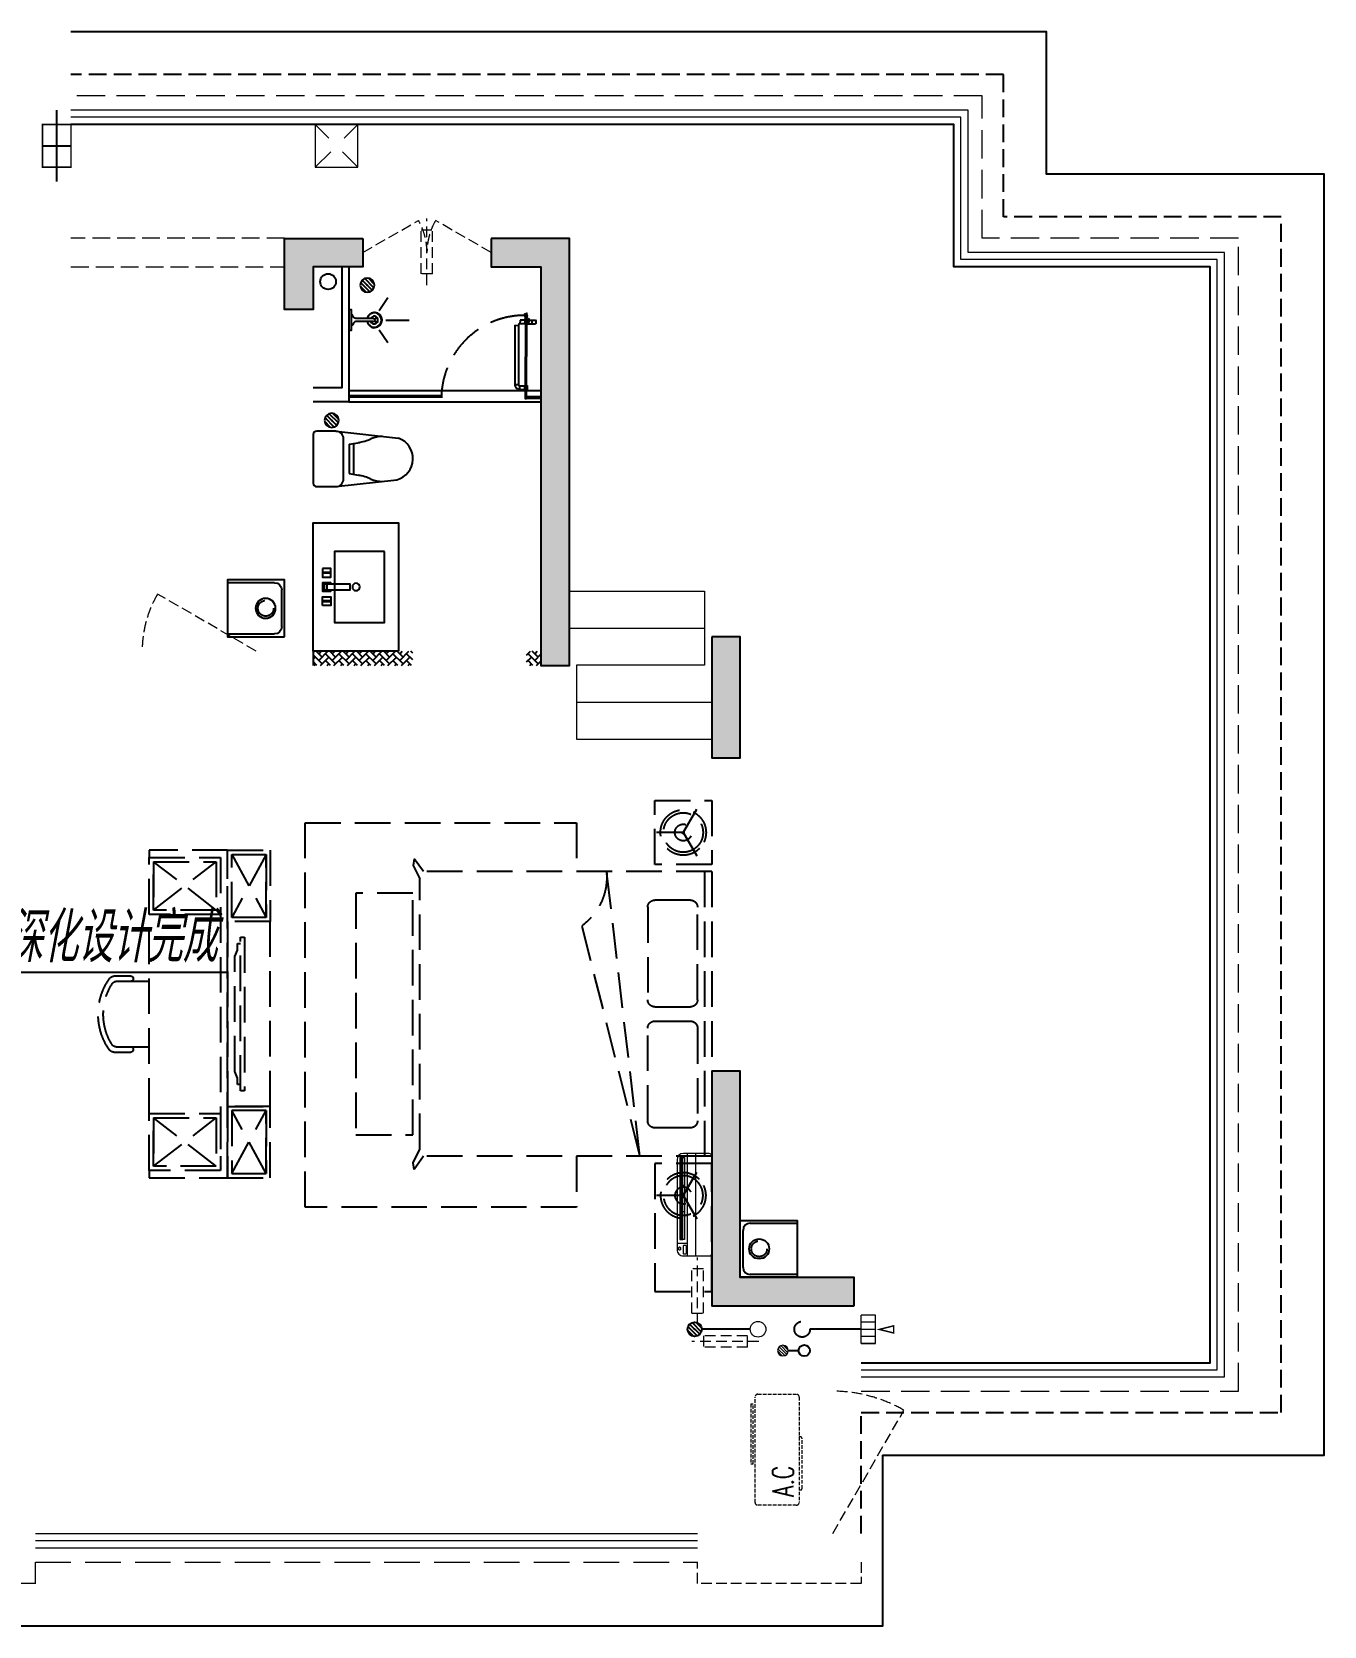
# Model space of a CAD drawing. Extents: x 2803505 to 5851001, y -1372902 to 24339.
# Drawn here: x 3686339 to 3695414, y -975986 to -964786 of the extents above; entities that cross this region are included whole.
import ezdxf

# ---------------------------------------------------------------- set-up
doc = ezdxf.new("R2010")
doc.units = 0
doc.header["$LTSCALE"] = 1000
doc.header["$MEASUREMENT"] = 0
for name, pattern in [('#P_--_20B1_001_t3$0$DASH', [0.35, 0.25, -0.1]), ('__DASH', [0.35, 0.25, -0.1]), ('A户型$0$DASH', [0.35, 0.25, -0.1]), ('DASH', [0.35, 0.25, -0.1]), ('HIDDEN', [0.375, 0.25, -0.125])]:
    doc.linetypes.add(name, pattern=pattern)
doc.layers.get('0').update_dxf_attribs({"linetype": 'CONTINUOUS'})
for name, color, linetype in [('!!电气', 1, 'CONTINUOUS'), ('5fur', 175, 'CONTINUOUS'), ('COLU', 7, 'CONTINUOUS'), ('DIM-照明', 7, 'CONTINUOUS'), ('IP-bath&kitchen-JOHNSON', 4, 'CONTINUOUS'), ('LVTRY', 252, 'CONTINUOUS'), ('P-bath&kitchen-JOHNSON', 4, 'CONTINUOUS'), ('ROOF', 183, 'CONTINUOUS'), ('S-砼墙填充', 251, 'CONTINUOUS'), ('VPIPE-中水', 122, 'CONTINUOUS'), ('VPIPE-凝结', 150, 'CONTINUOUS'), ('VPIPE-雨水', 4, 'DASH'), ('WIRE-照明', 2, 'CONTINUOUS'), ('保温', 6, 'CONTINUOUS'), ('机电标识类', 1, 'CONTINUOUS'), ('污水', 3, 'CONTINUOUS'), ('看线', 185, 'CONTINUOUS'), ('管', 193, 'CONTINUOUS')]:
    doc.layers.add(name, color=color, linetype=linetype)
for name, color, linetype, lineweight in [('EQUIP_地漏', 7, 'CONTINUOUS', 18), ('STAIR', 252, 'CONTINUOUS', 20), ('VPIPE-废水', 31, 'TG_F', 18), ('WINDOW', 146, 'CONTINUOUS', 20), ('平面-分水线', 189, 'CONTINUOUS', 15), ('平面-栏杆', 56, 'CONTINUOUS', 15), ('平面-看线', 252, 'CONTINUOUS', 15), ('平面-空调室内机', 176, 'CONTINUOUS', 9), ('平面-空调预留孔', 252, 'CONTINUOUS', 15)]:
    doc.layers.add(name, color=color, linetype=linetype, lineweight=lineweight)
doc.styles.add('_TCH_DIM', font='SIMPLEX', dxfattribs={"bigfont": 'GBCBIG'})
doc.styles.add('HZTXT', font='gbeitc.shx', dxfattribs={"width": 0.8, "height": 400, "bigfont": 'hztxt.shx'})
doc.styles.add('TG_LINETYPE', font='SIMPLEX', dxfattribs={"width": 0.8, "height": 3, "bigfont": 'HZTXT'})
doc.linetypes.add('TG_F', pattern='A,2,-0.3,["F",TG_LINETYPE,S=0.1,R=0,X=-0.23,Y=-0.15],0', length=2.3)
pattern_1 = [(45, (0, 0), (0, 47.4157523), [100.584, -33.528]), (135, (23.708, 23.708), (3e-15, 47.4157523), [100.584, -33.528])]
pattern_2 = [(90, (0, 0), (-16.49778, 1e-15), [9.525, -19.05]), (210, (0, 0), (8.24889, -14.2874966), [9.525, -19.05]), (150, (6e-16, 9.525), (-8.24889, -14.2874966), [9.525, -19.05])]

# ---------------------------------------------------------------- blocks, each defined once
blk = doc.blocks.new('dfgdfgsf')
at = {"layer": '5fur', "color": 252, "linetype": 'A户型$0$DASH'}
for p, q in [((2079792, -1251962), (2079392, -1251962)), ((2079392, -1251962), (2079392, -1252412)), ((2079597, -1252196), (2079497, -1252024)), ((2079522, -1252067), (2079497, -1252024)), ((2079792, -1252412), (2079792, -1251962)), ((2079597, -1252178), (2079497, -1252351)), ((2079581, -1252187), (2079781, -1252187)), ((2079730, -1252187), (2079781, -1252187)), ((2079522, -1252307), (2079497, -1252351)), ((2081416, -1252462), (2081482, -1252371)), ((2081416, -1252462), (2081482, -1252371)), ((2081482, -1252371), (2081489, -1252418)), ((2081482, -1252371), (2081489, -1252418)), ((2082792, -1252312), (2083342, -1252312)), ((2082792, -1254612), (2082792, -1252312)), ((2083342, -1252362), (2082842, -1252362)), ((2082842, -1252362), (2082842, -1254562)), ((2083342, -1252312), (2083342, -1252362)), ((2079392, -1252412), (2079792, -1252412)), ((2079392, -1252462), (2081416, -1252462)), ((2079392, -1252462), (2079392, -1254462)), ((2079392, -1252462), (2081416, -1252462)), ((2079442, -1252462), (2079442, -1254462)), ((2079896, -1254462), (2080130, -1252462)), ((2081489, -1252418), (2081442, -1252513)), ((2081489, -1252418), (2081442, -1252513)), ((2081442, -1254412), (2081442, -1252513)), ((2081442, -1254412), (2081442, -1252513)), ((2083342, -1254162), (2083342, -1252762)), ((2080305, -1252844), (2079896, -1254462)), ((2083342, -1253233), (2083572, -1253233)), ((2083455, -1253212), (2083455, -1253216)), ((2083472, -1253196), (2083590, -1253196)), ((2083574, -1253693), (2083342, -1253693)), ((2083455, -1253709), (2083455, -1253713)), ((2083592, -1253730), (2083472, -1253730)), ((2079392, -1254462), (2081416, -1254462)), ((2081416, -1254462), (2081482, -1254554)), ((2081416, -1254462), (2081482, -1254554)), ((2081489, -1254507), (2081442, -1254412)), ((2081489, -1254507), (2081442, -1254412)), ((2081482, -1254554), (2081489, -1254507)), ((2081482, -1254554), (2081489, -1254507)), ((2079392, -1254512), (2079792, -1254512)), ((2079392, -1255412), (2079392, -1254512)), ((2079597, -1254746), (2079497, -1254574)), ((2079522, -1254617), (2079497, -1254574)), ((2079792, -1254512), (2079792, -1255412)), ((2083342, -1254612), (2082792, -1254612)), ((2082842, -1254562), (2083342, -1254562)), ((2083342, -1254562), (2083342, -1254612)), ((2079597, -1254728), (2079497, -1254901)), ((2079581, -1254737), (2079781, -1254737)), ((2079730, -1254737), (2079781, -1254737)), ((2079522, -1254857), (2079497, -1254901)), ((2079792, -1255412), (2079392, -1255412))]:
    blk.add_line(p, q, dxfattribs=at)
at = {"layer": '5fur', "color": 252, "linetype": 'A户型$0$DASH', "extrusion": (-0.677281, 0.735724, 0)}
for p, q in [((2082702, -1252922), (2082673, -1252922)), ((2082673, -1252922), (2082673, -1254002)), ((2082702, -1254002), (2082702, -1252922)), ((2082723, -1252967), (2082702, -1252967)), ((2082723, -1253013), (2082723, -1252967)), ((2082742, -1253058), (2082723, -1253013)), ((2082742, -1253866), (2082742, -1253058)), ((2082723, -1253912), (2082742, -1253866)), ((2082723, -1253957), (2082723, -1253912)), ((2082673, -1254002), (2082702, -1254002)), ((2082702, -1253957), (2082723, -1253957))]:
    blk.add_line(p, q, dxfattribs=at)
at = {"layer": '5fur', "color": 252, "linetype": 'A户型$0$DASH'}
for points in [[(2080342, -1254462), (2080342, -1254818), (2082248, -1254818), (2082248, -1252118), (2080342, -1252118), (2080342, -1252462)], [(2082762, -1252342), (2082522, -1252783), (2082522, -1252342), (2082762, -1252783)], [(2082872, -1252732), (2083312, -1252392), (2083312, -1252732), (2082872, -1252392)], [(2082762, -1254582), (2082522, -1254141), (2082522, -1254582), (2082762, -1254141)], [(2082872, -1254532), (2083312, -1254192), (2083312, -1254532), (2082872, -1254192)]]:
    blk.add_lwpolyline(points, dxfattribs=at)
for points in [[(2082792, -1252312), (2082492, -1252312), (2082492, -1252813), (2082792, -1252813)], [(2082762, -1252342), (2082522, -1252342), (2082522, -1252783), (2082762, -1252783)], [(2082842, -1252762), (2083342, -1252762), (2083342, -1252362), (2082842, -1252362)], [(2082872, -1252732), (2083312, -1252732), (2083312, -1252392), (2082872, -1252392)], [(2081492, -1254312), (2081492, -1252613), (2081892, -1252613), (2081892, -1254312)], [(2082792, -1252813), (2082792, -1254111), (2082492, -1254111), (2082492, -1252813)], [(2082792, -1254612), (2082492, -1254612), (2082492, -1254111), (2082792, -1254111)], [(2082762, -1254582), (2082522, -1254582), (2082522, -1254141), (2082762, -1254141)], [(2082842, -1254562), (2083342, -1254562), (2083342, -1254162), (2082842, -1254162)], [(2082872, -1254532), (2083312, -1254532), (2083312, -1254192), (2082872, -1254192)]]:
    blk.add_lwpolyline(points, close=True, dxfattribs=at)
for points in [[(2079542, -1252662), (2079792, -1252662, -0.414214), (2079842, -1252712), (2079842, -1253362, -0.414214), (2079792, -1253412), (2079542, -1253412, -0.414214), (2079492, -1253362), (2079492, -1252712, -0.414214)], [(2079542, -1254262), (2079792, -1254262, 0.414214), (2079842, -1254212), (2079842, -1253562, 0.414214), (2079792, -1253512), (2079542, -1253512, 0.414214), (2079492, -1253562), (2079492, -1254212, 0.414214)]]:
    blk.add_lwpolyline(points, format="xyb", close=True, dxfattribs=at)
for centre, radius, start, end in [((2080557, -1252498), 428, 175.1817, 233.9823), ((2083472, -1253212), 16.6, 90, 180), ((2083472, -1253216), 16.6, 180, 270), ((2083572, -1253269), 36.8, 32.5234, 90), ((2083590, -1253233), 36.8, 35.5996, 90), ((2083266, -1253464), 399, 328.0588, 32.5234), ((2083266, -1253464), 435, 324.8603, 35.5996), ((2083472, -1253709), 16.6, 90, 180), ((2083473, -1253713), 17.5, 181.2281, 267.034), ((2083574, -1253656), 36.8, 270, 328.0588), ((2083592, -1253693), 36.8, 270, 324.8603)]:
    blk.add_arc(centre, radius, start, end, dxfattribs=at)
at = {"layer": '5fur', "color": 252, "linetype": 'A户型$0$DASH', "extrusion": (0, 0, -1)}
for major_axis in [(-113, 113), (-98.2, 98.2), (-41.5, 41.5)]:
    blk.add_ellipse((2079592, -1252187), major_axis=major_axis, ratio=1, start_param=4.712389, end_param=10.995574, dxfattribs=at)
at = {"layer": '5fur', "color": 252, "linetype": 'A户型$0$DASH'}
for major_axis in [(-113, -113), (-98.2, -98.2), (-41.5, -41.5)]:
    blk.add_ellipse((2079592, -1254737), major_axis=major_axis, ratio=1, start_param=4.712389, end_param=10.995574, dxfattribs=at)
blk = doc.blocks.new('$lvtry$00000171')
for p, q in [((-74, 11), (-11, 74)), ((-70, -27), (27, 70)), ((-53, -53), (53, 53)), ((-27, -70), (70, 27)), ((11, -74), (74, -11))]:
    blk.add_line(p, q)
blk.add_circle((0, 0), 75)
blk.add_point((0, 0))
blk = doc.blocks.new('$TwtSys$00000141')
at = {"color": 252}
for p, q in [((-47, 4), (-5, 46)), ((-47, 4), (-5, 46)), ((-44, -18), (18, 44)), ((-44, -18), (18, 44)), ((-33, -33), (33, 33)), ((-33, -33), (33, 33)), ((-16, -44), (44, 16)), ((-16, -44), (44, 16)), ((6, -46), (46, -6)), ((6, -46), (46, -6))]:
    blk.add_line(p, q, dxfattribs=at)
blk.add_circle((0, 0), 47, dxfattribs=at)
blk.add_circle((0, 0), 47, dxfattribs=at)
blk = doc.blocks.new('A$C001338C2')
at = {"color": 8}
for p, q in [((845, 304), (55, 304)), ((109, 215), (109, 304)), ((0, 249), (0, 22)), ((900, 22), (900, 249)), ((22, 0), (878, 0))]:
    blk.add_line(p, q, dxfattribs=at)
at = {"color": 8, "lineweight": 5}
for p, q in [((900, 215), (0, 215)), ((900, 143), (0, 143)), ((865, 279), (144, 279)), ((144, 279), (144, 266)), ((387, 279), (144, 279)), ((144, 279), (144, 253)), ((144, 266), (865, 266)), ((144, 240), (144, 253)), ((144, 253), (865, 253)), ((865, 240), (144, 240)), ((387, 240), (387, 279)), ((622, 240), (387, 240)), ((865, 279), (622, 279)), ((622, 279), (622, 240)), ((865, 253), (865, 279)), ((865, 266), (865, 240))]:
    blk.add_line(p, q, dxfattribs=at)
at = {"color": 8}
for points in [[(73, 275), (57, 275, -0.414214), (51, 281), (51, 283, -0.414214), (57, 289), (73, 289, -0.414214), (79, 283), (79, 281, -0.414214)], [(89, 226), (22, 226, -0.414214), (17, 232), (17, 243, -0.414214), (22, 249), (89, 249, -0.414214), (95, 243), (95, 232, -0.414214)]]:
    blk.add_lwpolyline(points, format="xyb", close=True, dxfattribs=at)
for centre, radius, start, end in [((55, 249), 55, 90, 180), ((845, 249), 55, 360, 90), ((22, 22), 22, 180, 270), ((878, 22), 22, 270, 360)]:
    blk.add_arc(centre, radius, start, end, dxfattribs=at)
blk = doc.blocks.new('dongkong')
at = {"layer": '平面-空调预留孔', "color": 8, "linetype": 'HIDDEN', "ltscale": 0.3}
for p, q in [((-603796, 210900), (-603796, 210431)), ((-603836, 210821), (-603836, 210511)), ((-603836, 210821), (-603756, 210821)), ((-603756, 210821), (-603756, 210511))]:
    blk.add_line(p, q, dxfattribs=at)
blk.add_lwpolyline([(-603756, 210511), (-603836, 210511)], dxfattribs=at)
blk = doc.blocks.new('rtyryrtyeeretee')
at = {"layer": '平面-空调预留孔', "color": 252, "linetype": 'DASH', "ltscale": 0.1}
for p, q in [((669749, 343882), (669749, 343872)), ((669759, 343862), (670112, 343862)), ((670122, 343872), (670122, 343882))]:
    blk.add_line(p, q, dxfattribs=at)
blk.add_lwpolyline([(670402, 343882), (669662, 343882, -0.414214), (669642, 343902), (669642, 344172, -0.414214), (669662, 344192), (670402, 344192, -0.414214), (670422, 344172), (670422, 343902, -0.414214)], format="xyb", close=True, dxfattribs=at)
blk.add_lwpolyline([(670353, 344221), (669933, 344221), (669933, 344206), (670353, 344206)], close=True, dxfattribs=at)
for centre, start, end in [((669759, 343872), 180, 270), ((670112, 343872), 270, 0)]:
    blk.add_arc(centre, 10, start, end, dxfattribs=at)
at = {"layer": '平面-空调预留孔', "color": 252, "linetype": 'DASH', "ltscale": 0.1, "style": '_TCH_DIM', "width": 0.705882}
blk.add_text('A.C', height=146.9, dxfattribs=at).set_placement((669701, 343922))
blk = doc.blocks.new('DFSFSF')
at = {"layer": '平面-分水线'}
for p, q in [((697142, 775568), (697142, 775668)), ((697342, 775668), (697143, 775668)), ((697193, 775568), (697193, 775668)), ((697243, 775568), (697243, 775668)), ((697292, 775568), (697292, 775668)), ((697342, 775668), (697342, 775568)), ((697342, 775568), (697342, 775668)), ((697342, 775568), (697143, 775568))]:
    blk.add_line(p, q, dxfattribs=at)
blk = doc.blocks.new('DFGDGDGD')
at = {"layer": '平面-分水线', "const_width": 10}
blk.add_lwpolyline([(697268, 775441), (697243, 775541), (697218, 775441)], close=True, dxfattribs=at)
blk.add_blockref('DFSFSF', (0, 0))
blk = doc.blocks.new('R5T6Y7TRF')
at = {"layer": '平面-分水线', "color": 252, "elevation": -134}
blk.add_lwpolyline([(392485, -26438), (392785, -26438), (392785, -26738), (392485, -26738)], close=True, dxfattribs=at)
for points in [[(392485, -26438), (392582, -26534)], [(392688, -26534), (392785, -26438)], [(392485, -26738), (392593, -26629)], [(392676, -26629), (392785, -26738)]]:
    blk.add_lwpolyline(points, dxfattribs=at)
blk = doc.blocks.new('GDGDGDGRGD')
at = {"color": 252, "linetype": '__DASH', "ltscale": 0.1}
blk.add_wipeout([(428917, 296115), (428717, 296115), (428717, 295815), (428917, 295815)], dxfattribs=at).dxf.layer = '污水'
at = {"layer": '机电标识类', "color": 252, "linetype": 'DASH', "ltscale": 400}
for p, q in [((428817, 295715), (428817, 296215)), ((428917, 295965), (428717, 295965))]:
    blk.add_line(p, q, dxfattribs=at)
at = {"layer": '污水', "color": 252, "linetype": '__DASH', "ltscale": 0.1, "const_width": 10}
blk.add_lwpolyline([(428917, 296115), (428717, 296115), (428717, 295815), (428917, 295815)], close=True, dxfattribs=at)
blk = doc.blocks.new('GDGDGRD')
at = {"layer": 'S-砼墙填充'}
h = blk.add_hatch(color=252, dxfattribs=at)
h.dxf.hatch_style = 1
h.paths.add_polyline_path([(425767, 295815), (425767, 295615), (425417, 295615), (425417, 292815), (425217, 292815), (425217, 295815)])
h = blk.add_hatch(color=252, dxfattribs=at)
h.dxf.hatch_style = 1
h.paths.add_polyline_path([(426667, 295815), (426667, 295615), (427017, 295615), (427017, 295315), (427217, 295315), (427217, 295815)])
h = blk.add_hatch(color=252, dxfattribs=at)
h.dxf.hatch_style = 1
h.paths.add_polyline_path([(424217, 293015), (424217, 292815), (424217, 292165), (424017, 292165), (424017, 293015)])
h = blk.add_hatch(color=252, dxfattribs=at)
h.dxf.hatch_style = 1
h.paths.add_polyline_path([(423217, 288315), (423217, 288515), (424017, 288515), (424017, 289965), (424217, 289965), (424217, 288315)])
at = {"layer": 'COLU', "color": 252}
for points in [[(425767, 295815), (425767, 295615), (425417, 295615), (425417, 292815), (425217, 292815), (425217, 295815)], [(426667, 295815), (426667, 295615), (427017, 295615), (427017, 295315), (427217, 295315), (427217, 295815)], [(424217, 293015), (424217, 292815), (424217, 292815), (424217, 292165), (424017, 292165), (424017, 293015)], [(423217, 288315), (423217, 288515), (424017, 288515), (424017, 289965), (424217, 289965), (424217, 288315)]]:
    blk.add_lwpolyline(points, close=True, dxfattribs=at)
blk = doc.blocks.new('VXVXVXDVXDVXVDX')
at = {"layer": '保温', "linetype": 'ByBlock', "ltscale": 10}
h = blk.add_hatch(dxfattribs=at)
h.set_pattern_fill('AR-HBONE', color=251, scale=55)
h.set_pattern_definition(pattern_1)
h.paths.add_polyline_path([(439217, 295615), (439117, 295615), (439117, 292815), (439217, 292815)])
h = blk.add_hatch(dxfattribs=at)
h.set_pattern_fill('AR-HBONE', color=251, scale=55)
h.set_pattern_definition(pattern_1)
h.paths.add_polyline_path([(436417, 294915), (436217, 294915), (436217, 292815), (436417, 292815)])
at = {"layer": '保温', "linetype": 'Continuous', "ltscale": 10}
h = blk.add_hatch(dxfattribs=at)
h.set_pattern_fill('HEX', color=251, scale=10, angle=90, style=0)
h.set_pattern_definition(pattern_2)
h.paths.add_polyline_path([(435017, 292815), (435017, 293015), (434467, 293015), (434467, 292815)])
h = blk.add_hatch(dxfattribs=at)
h.set_pattern_fill('HEX', color=251, scale=10, angle=90, style=0)
h.set_pattern_definition(pattern_2)
h.paths.add_polyline_path([(436217, 292815), (436217, 293015), (436117, 293015), (436117, 292815)])
at = {"layer": '保温', "linetype": 'ByBlock', "ltscale": 10}
h = blk.add_hatch(dxfattribs=at)
h.set_pattern_fill('AR-HBONE', color=251, scale=55)
h.set_pattern_definition(pattern_1)
h.paths.add_polyline_path([(425517, 292815), (425517, 292915), (425417, 292915), (425417, 292815)])
h = blk.add_hatch(dxfattribs=at)
h.set_pattern_fill('AR-HBONE', color=251, scale=55)
h.set_pattern_definition(pattern_1)
h.paths.add_polyline_path([(427017, 292815), (427017, 292915), (426317, 292915), (426317, 292815)])
h = blk.add_hatch(dxfattribs=at)
h.set_pattern_fill('AR-HBONE', color=251, scale=55)
h.set_pattern_definition(pattern_1)
h.paths.add_polyline_path([(437017, 292815), (437017, 292915), (436417, 292915), (436417, 292815)])
h = blk.add_hatch(dxfattribs=at)
h.set_pattern_fill('AR-HBONE', color=251, scale=55)
h.set_pattern_definition(pattern_1)
h.paths.add_polyline_path([(439117, 292815), (439117, 292915), (438617, 292915), (438617, 292815)])
h = blk.add_hatch(dxfattribs=at)
h.set_pattern_fill('AR-HBONE', color=251, scale=55)
h.set_pattern_definition(pattern_1)
h.paths.add_polyline_path([(439917, 292815), (439917, 292915), (439217, 292915), (439217, 292815)])
h = blk.add_hatch(dxfattribs=at)
h.set_pattern_fill('AR-HBONE', color=251, scale=55)
h.set_pattern_definition([(45, (-568246.073, -58773.168), (0, 47.4157523), [100.584, -33.528]), (135, (-568222.366, -58749.46), (3e-15, 47.4157523), [100.584, -33.528])])
h.paths.add_polyline_path([(440817, 292815), (440817, 292915), (440717, 292915), (440717, 292815)])
at = {"layer": '保温', "linetype": 'Continuous', "ltscale": 10}
h = blk.add_hatch(dxfattribs=at)
h.set_pattern_fill('HEX', color=251, scale=10, angle=90, style=0)
h.set_pattern_definition(pattern_2)
h.paths.add_polyline_path([(434067, 291315), (434067, 291515), (432167, 291515), (432167, 291315)])
at = {"layer": '保温', "color": 251, "linetype": 'ByBlock', "ltscale": 10}
for p, q in [((439017, 295615), (439217, 295615)), ((436217, 293015), (436217, 292815)), ((427017, 292915), (427017, 292815))]:
    blk.add_line(p, q, dxfattribs=at)
blk = doc.blocks.new('A$C3EB2330C')
at = {"layer": '管', "color": 252}
for p, q in [((0, 380), (330, 380)), ((380, 330), (380, 70)), ((330, 20), (0, 20))]:
    blk.add_line(p, q, dxfattribs=at)
blk.add_lwpolyline([(400, 400), (400, 0), (0, 0), (0, 400)], close=True, dxfattribs=at)
for centre, start, end in [((330, 330), 0, 90), ((330, 70), 270, 360)]:
    blk.add_arc(centre, 50, start, end, dxfattribs=at)
blk.add_ellipse((267, 200), major_axis=(-49.5, -49.5), ratio=1, start_param=-0.785398, end_param=5.497787, dxfattribs=at)
blk = doc.blocks.new('rrrrrrrrrrrra')
at = {"color": 8}
for p, q in [((-112, 459), (-112, 324)), ((253, 484), (-87, 484)), ((278, 324), (278, 459)), ((-112, 324), (-64, -103)), ((-59, 271), (224, 271)), ((-21, 232), (-34, 154)), ((186, 232), (-21, 232)), ((186, 232), (199, 154)), ((278, 324), (228, -116)), ((191, 200), (-26, 200))]:
    blk.add_line(p, q, dxfattribs=at)
for centre, radius, start, end in [((-87, 459), 25, 90, 180), ((253, 459), 25, 0, 90), ((-59, 324), 53.3, 180, 270), ((224, 324), 53.3, 270, 0), ((-323, 210), 294, 333.5369, 351.4828), ((488, 210), 294, 188.5172, 206.4631), ((149, -3), 224, 158.5202, 180), ((16, -3), 224, 0, 21.4798), ((84, -64), 153, 195.0773, 340.1181)]:
    blk.add_arc(centre, radius, start, end, dxfattribs=at)
blk = doc.blocks.new('A$C1E0F638F')
for points in [[(500, 435), (500, 85), (0, 85), (0, 435)], [(270, 30), (230, 30), (230, 195), (270, 195)], [(120, 0), (180, 0), (180, 60), (120, 60)], [(147, 55), (153, 55), (153, 5), (147, 5)], [(230, 30), (270, 30), (270, 10), (230, 10)], [(380, 0), (320, 0), (320, 60), (380, 60)], [(353, 55), (347, 55), (347, 5), (353, 5)]]:
    blk.add_lwpolyline(points, close=True)
blk.add_lwpolyline([(270, 60), (280, 60), (280, 0), (220, 0), (220, 60), (230, 60)])
blk.add_circle((250, 236), 26)
blk = doc.blocks.new('135')
blk.add_hatch(color=256).paths.add_polyline_path([(5, 2), (4, -1), (-5, 2), (-4, 5)])
for p, q in [((-6, 19), (-3, 19)), ((-3, 19), (-6, 19)), ((-6, 3), (5, -2)), ((-6, 3), (-5, 3)), ((-5, 11), (-5, 31)), ((5, 11), (-5, 11)), ((5, 10), (-5, 10)), ((-5, 3), (-4, 6)), ((-4, 6), (5, 2)), ((0, 0), (0, 39)), ((6, 19), (3, 19)), ((3, 19), (6, 19)), ((4, -1), (5, 2)), ((5, 11), (5, 32)), ((4, -1), (6, -2))]:
    blk.add_line(p, q)
for centre, radius, start, end in [((6, 16), 13.5, 151.0147, 204.8403), ((13, 4), 20.5, 163.0924, 182.0012), ((-6, 4), 1, 184.2275, 248.4661), ((-5, 22), 0.5, 335.7643, 151.0147), ((4, 18), 9.42, 155.7643, 171.9773), ((9, 15), 14.6, 166.278, 198.0953), ((14, 4), 19.5, 163.7443, 182.5269), ((-5, 3), 0.5, 181.9385, 247.2597), ((5, 22), 0.5, 29.8425, 204.574), ((-6, 17), 11.7, 10.475, 24.574), ((-6, 15), 12.4, 338.6449, 16.0476), ((29, 7), 24, 172.9439, 199.2318), ((-6, 16), 13.4, 334.9111, 29.8425), ((26, 6), 20.6, 169.1454, 199.9526), ((6, -1), 1.17, 247.4597, 19.9526), ((6, -1), 0.5, 247.4597, 19.2318)]:
    blk.add_arc(centre, radius, start, end)
blk.add_open_spline([(-5, 31), (-4, 31), (-2, 33), (1, 29), (3, 31), (5, 32)], degree=3, knots=[0, 0, 0, 0, 3.066329, 6.218313, 11.124135, 11.124135, 11.124135, 11.124135])
blk = doc.blocks.new('SDFAWERAWER')
at = {"layer": 'LVTRY', "color": 252}
for p, q in [((593988, -1242191), (593978, -1242214)), ((594017, -1242203), (593988, -1242191)), ((593941, -1242210), (593784, -1242595)), ((593965, -1242220), (593807, -1242604)), ((593941, -1242210), (593965, -1242220)), ((594007, -1242226), (593978, -1242214)), ((594016, -1242220), (594027, -1242193)), ((594016, -1242220), (594022, -1242223)), ((594026, -1242204), (594018, -1242222)), ((594018, -1242222), (594021, -1242220)), ((594025, -1242211), (594021, -1242220)), ((594023, -1242221), (594022, -1242223)), ((594022, -1242223), (594024, -1242222)), ((594023, -1242211), (594030, -1242194)), ((594024, -1242221), (594024, -1242222)), ((594025, -1242211), (594031, -1242197)), ((594027, -1242193), (594033, -1242195)), ((594028, -1242234), (594078, -1242255)), ((594030, -1242194), (594031, -1242197)), ((594032, -1242197), (594033, -1242195)), ((594033, -1242195), (594034, -1242197)), ((594034, -1242198), (594034, -1242197)), ((594047, -1242201), (594036, -1242229)), ((594036, -1242229), (594039, -1242230)), ((594037, -1242211), (594088, -1242232)), ((594039, -1242230), (594045, -1242214)), ((594039, -1242230), (594042, -1242228)), ((594042, -1242228), (594051, -1242205)), ((594050, -1242202), (594043, -1242218)), ((594047, -1242201), (594050, -1242202)), ((594050, -1242202), (594051, -1242205)), ((594057, -1242246), (594067, -1242223)), ((593784, -1242595), (593807, -1242604)), ((593803, -1242641), (593813, -1242618)), ((593813, -1242618), (593842, -1242630)), ((593842, -1242630), (593833, -1242653)), ((593845, -1242629), (593834, -1242656)), ((593848, -1242630), (593836, -1242657)), ((593845, -1242629), (593842, -1242630)), ((593848, -1242630), (593845, -1242629)), ((593847, -1242662), (593858, -1242634)), ((593850, -1242663), (593861, -1242635)), ((593852, -1242662), (593862, -1242637)), ((593858, -1242634), (593861, -1242635)), ((593861, -1242635), (593862, -1242637)), ((593803, -1242641), (593833, -1242653)), ((593834, -1242656), (593833, -1242653)), ((593836, -1242657), (593834, -1242656)), ((593847, -1242662), (593850, -1242663))]:
    blk.add_line(p, q, dxfattribs=at)
blk.add_lwpolyline([(593823, -1242717), (594046, -1242174), (594037, -1242170), (593814, -1242713)], close=True, dxfattribs=at)
blk.add_arc((594075, -1242240), 15.3, 281.7932, 33.7019, dxfattribs=at)
for centre, major_axis, start_param, end_param in [((593974, -1242224), (3.93, 9.6), 0, 1.570796), ((593817, -1242608), (13.5, 33.1), 1.570796, 3.141593), ((593817, -1242608), (3.93, 9.6), 1.570796, 3.141593)]:
    blk.add_ellipse(centre, major_axis=major_axis, ratio=1, start_param=start_param, end_param=end_param, dxfattribs=at)
at = {"layer": 'P-bath&kitchen-JOHNSON', "color": 252, "linetype": 'DASH'}
blk.add_arc((593810, -1242714), 586, 67.5369, 157.1325, dxfattribs=at)
at = {"layer": 'LVTRY', "color": 252, "xscale": -1, "rotation": 157.7329157530927}
blk.add_blockref('135', (594045, -1242162), dxfattribs=at)
blk = doc.blocks.new('A$C5DCB2F21')
at = {"layer": 'IP-bath&kitchen-JOHNSON', "color": 8}
for p, q in [((74, 0), (-74, 0)), ((-10, -174), (-10, -49)), ((11, -174), (11, -49)), ((-68, -213), (-158, -275)), ((68, -213), (158, -275)), ((0, -261), (0, -425))]:
    blk.add_line(p, q, dxfattribs=at)
blk.add_lwpolyline([(74, 0), (74, -16), (-74, -16), (-74, 0)], dxfattribs=at)
for points in [[(-26, -31, -0.364142), (-38, -16, -0.020495)], [(-10, -49, 0.214893), (-26, -31, 7.649644)], [(11, -49, -0.21439), (26, -31, -7.649644)], [(26, -31, 0.364142), (38, -16, 0.020495)]]:
    blk.add_lwpolyline(points, format="xyb", dxfattribs=at)
blk.add_arc((0, -174), 10.5, 180, 0, dxfattribs=at)
for centre, major_axis, ratio, start_param, end_param in [((0, -181), (53.6, 0), 0.987577, 1.76809, 7.656688), ((0, -179), (-51, 0), 0.990052, -1.36297, 4.504563), ((0, -178), (-26.8, 0), 0.994812, -1.167677, 4.309269), ((-12, -165), (0, 1.43), 0.85, -1.570796, 4.712389), ((-12, -189), (0, 1.43), 0.85, 4.712389, 10.995574), ((12, -165), (0, 1.43), 0.85, 4.712389, 10.995574), ((12, -189), (0, 1.43), 0.85, 4.712389, 10.995574)]:
    blk.add_ellipse(centre, major_axis=major_axis, ratio=ratio, start_param=start_param, end_param=end_param, dxfattribs=at)
blk = doc.blocks.new('A$C5C58052D')
at = {"layer": 'IP-bath&kitchen-JOHNSON', "color": 252}
for p, q in [((-50, -870), (-1400, -870)), ((-1400, -915), (-1300, -915)), ((-1400, -925), (-1300, -925)), ((-50, -950), (-1400, -950)), ((-1300, -925), (-1300, -915)), ((-50, -905), (-700, -905)), ((-700, -915), (-700, -905)), ((-50, -915), (-700, -915))]:
    blk.add_line(p, q, dxfattribs=at)
for points in [[(-50, 0), (-50, -950), (200, -950)], [(0, 0), (0, -850), (200, -850)]]:
    blk.add_lwpolyline(points, dxfattribs=at)
at = {"layer": 'LVTRY', "color": 252}
blk.add_lwpolyline([(-400, -2700), (200, -2700), (200, -1800), (-400, -1800)], close=True, dxfattribs=at)
at = {"layer": 'IP-bath&kitchen-JOHNSON', "color": 252, "xscale": -1}
for name, p, rotation in [('A$C5DCB2F21', (-50, -375), 269.991511475553), ('SDFAWERAWER', (1019019, 924235), 337.7402306568928)]:
    blk.add_blockref(name, p, dxfattribs=dict(at, rotation=rotation))
at = {"layer": 'LVTRY', "color": 252, "xscale": 0.6666666667107826, "yscale": 0.6666666667107826}
for p in [(-180, -130), (70, -1080)]:
    blk.add_blockref('$lvtry$00000171', p, dxfattribs=at)
at = {"layer": 'LVTRY', "color": 252, "extrusion": (0, 0, -1), "zscale": -1, "rotation": 90.00000000000001}
blk.add_blockref('rrrrrrrrrrrra', (284, -1433), dxfattribs=at)
at = {"layer": 'LVTRY', "color": 252, "rotation": 90.00000000000001}
blk.add_blockref('A$C1E0F638F', (135, -2500), dxfattribs=at)
blk = doc.blocks.new('A$C100F5A36')
at = {"color": 252, "const_width": 8}
blk.add_lwpolyline([(53452, -18982), (53452, -19132), (53152, -19132), (53152, -18982)], dxfattribs=at)
at = {"layer": 'ROOF', "color": 252, "ltscale": 0.8}
for points in [[(59402, -18232), (62502, -18232), (62502, -9232), (60552, -9232), (60552, -8232), (53702, -8232)], [(59252, -17582), (61702, -17582), (61702, -9882), (59902, -9882), (59902, -8882), (53702, -8882)]]:
    blk.add_lwpolyline(points, dxfattribs=at)
at = {"layer": 'STAIR', "color": 252}
blk.add_line((58152, -12682), (57252, -12682), dxfattribs=at)
for points in [[(57202, -12422), (57202, -12162), (58152, -12162), (58152, -12422)], [(57202, -12682), (57202, -12422), (58152, -12422), (58152, -12682)], [(57252, -12682), (57252, -12942), (58202, -12942), (58202, -12682)], [(57252, -12942), (57252, -13202), (58202, -13202), (58202, -12942)]]:
    blk.add_lwpolyline(points, dxfattribs=at)
at = {"layer": 'VPIPE-中水', "color": 252, "linetype": 'Continuous'}
blk.add_circle((55508, -9987), 55, dxfattribs=at)
at = {"layer": 'VPIPE-凝结', "color": 252, "ltscale": 0.1}
blk.add_line((58472, -17347), (58132, -17347), dxfattribs=at)
at = {"layer": 'VPIPE-凝结', "color": 252}
blk.add_line((59252, -17347), (58892, -17347), dxfattribs=at)
at = {"layer": 'VPIPE-凝结', "color": 252, "ltscale": 0.1}
blk.add_lwpolyline([(58740, -17497), (58812, -17497)], dxfattribs=at)
at = {"layer": 'VPIPE-凝结', "color": 252}
blk.add_circle((58852, -17497), 40, dxfattribs=at)
at = {"layer": 'VPIPE-废水', "color": 252}
blk.add_circle((58527, -17347), 55, dxfattribs=at)
at = {"layer": 'VPIPE-雨水', "color": 252}
for centre in [(55070, -12282), (58535, -16782), (58837, -17347)]:
    blk.add_circle(centre, 55, dxfattribs=at)
at = {"layer": 'WINDOW', "color": 252, "linetype": 'DASH', "ltscale": 0.5}
for p, q in [((55202, -9682), (53702, -9682)), ((53702, -9882), (55202, -9882))]:
    blk.add_line(p, q, dxfattribs=at)
at = {"layer": 'WINDOW', "color": 252, "linetype": 'DASH', "ltscale": 0.3}
for points in [[(55752, -9782), (56142, -9557, -0.131605), (56202, -9782)], [(56652, -9782), (56263, -9557, 0.131605), (56202, -9782)], [(55002, -12582), (54310, -12182, 0.131652), (54202, -12582)], [(59052, -18782), (59552, -17916, 0.131652), (59052, -17782)]]:
    blk.add_lwpolyline(points, format="xyb", dxfattribs=at)
at = {"layer": '平面-栏杆', "color": 252}
for points in [[(59252, -17682), (61802, -17682), (61802, -9782), (60002, -9782), (60002, -8782), (53702, -8782)], [(59252, -17632), (61752, -17632), (61752, -9832), (59952, -9832), (59952, -8832), (53702, -8832)], [(53452, -18832), (58102, -18832)], [(53452, -18882), (58102, -18882)]]:
    blk.add_lwpolyline(points, dxfattribs=at)
at = {"layer": '平面-看线', "color": 252, "linetype": 'DASH', "ltscale": 0.8}
blk.add_lwpolyline([(59252, -17782), (61902, -17782), (61902, -9682), (60102, -9682), (60102, -8682), (53702, -8682)], dxfattribs=at)
at = {"layer": '平面-看线', "color": 252}
blk.add_lwpolyline([(53452, -18782), (58102, -18782)], dxfattribs=at)
at = {"layer": '平面-看线', "color": 252, "linetype": 'DASH'}
blk.add_lwpolyline([(53452, -18982), (58102, -18982)], dxfattribs=at)
at = {"layer": '平面-看线', "color": 252, "linetype": 'DASH', "ltscale": 0.3}
blk.add_lwpolyline([(59252, -18982), (59252, -19132), (58102, -19132), (58102, -18982)], dxfattribs=at)
at = {"layer": '看线', "color": 252, "linetype": '#P_--_20B1_001_t3$0$DASH', "ltscale": 0.5}
blk.add_lwpolyline([(59252, -18782), (59252, -17932), (62202, -17932), (62202, -9532), (60252, -9532), (60252, -8532), (53702, -8532)], dxfattribs=at)
at = {"layer": '看线', "color": 252}
blk.add_lwpolyline([(59402, -18232), (59402, -19432), (39052, -19432), (39052, -17932), (36802, -17932)], dxfattribs=at)
at = {"color": 252, "xscale": -1}
for name, p in [('R5T6Y7TRF', (448202, 17555, 134)), ('VXVXVXDVXDVXVDX', (482419, -305498))]:
    blk.add_blockref(name, p, dxfattribs=at)
for name, p, rotation in [('A$C5C58052D', (55603, -9882), 359.9999999999938), ('DFGDGDGD', (834920, 679895), 90)]:
    blk.add_blockref(name, p, dxfattribs=dict(at, rotation=rotation))
at = {"color": 252, "rotation": 90.00000000000001}
blk.add_blockref('rtyryrtyeeretee', (402698, -688225), dxfattribs=at)
at = {"layer": 'EQUIP_地漏', "color": 252, "xscale": 0.8, "yscale": -0.8, "zscale": 0.8, "rotation": 180}
blk.add_blockref('$TwtSys$00000141', (58702, -17497), dxfattribs=at)
at = {"layer": 'LVTRY', "color": 252, "xscale": 0.6666666667107825, "yscale": 0.6666666667107825, "rotation": 269.9999999939778}
blk.add_blockref('$lvtry$00000171', (58082, -17347), dxfattribs=at)
at = {"layer": 'WINDOW', "color": 252, "xscale": -1}
blk.add_blockref('dfgdfgsf', (2137594, 1238330), dxfattribs=at)
at = {"layer": '平面-空调室内机', "color": 252, "ltscale": 0.3, "rotation": 180}
blk.add_blockref('dongkong', (-547594, 200888), dxfattribs=at)
at = {"layer": '平面-空调室内机', "color": 252, "ltscale": 0.3, "xscale": -1}
for p, rotation in [((661899, 193588), 180), ((-152368, 586364), 270)]:
    blk.add_blockref('dongkong', p, dxfattribs=dict(at, rotation=rotation))
at = {"layer": '平面-空调预留孔', "color": 252, "xscale": 0.800000000046565, "yscale": 0.800000000046565, "zscale": 0.800000000046565, "rotation": 90.00000023343011}
blk.add_blockref('A$C001338C2', (58202, -16832), dxfattribs=at)
at = {"layer": '管', "color": 252, "xscale": -1, "rotation": 180}
blk.add_blockref('A$C3EB2330C', (54802, -12082), dxfattribs=at)
at = {"layer": '管', "color": 252, "rotation": 180}
blk.add_blockref('A$C3EB2330C', (58802, -16582), dxfattribs=at)
at = {"color": 252, "xscale": -1}
blk.add_blockref('GDGDGDGRGD', (482419, -304998), dxfattribs=at)
blk.add_blockref('GDGDGRD', (482419, -305498), dxfattribs=at)

msp = doc.modelspace()

# ---------------------------------------------------------------- block references
at = {"layer": '!!电气'}
msp.add_blockref('A$C100F5A36', (3632911.1, -956553.6), dxfattribs=at)

# ---------------------------------------------------------------- next in the draw order: linework, layer by layer
at = {"layer": 'WIRE-照明', "color": 3}
msp.add_line((3683213.4, -971392.1), (3687705.6, -971392.1), dxfattribs=at)

# ---------------------------------------------------------------- next in the draw order: texts
at = {"layer": 'DIM-照明', "color": 7, "style": 'HZTXT', "width": 0.7}
msp.add_text('轿厢摄像机，由智能化公司深化设计完成', height=350, dxfattribs=at).set_placement((3683228.9, -971321.7))

doc.saveas('drawing.dxf')
